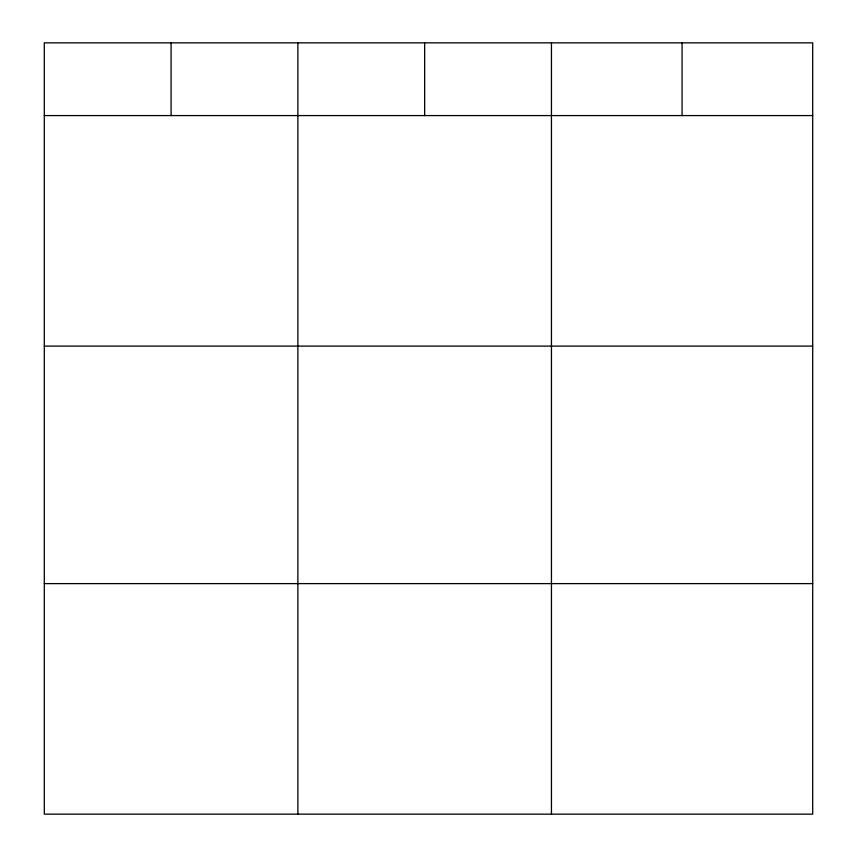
<?xml version="1.0" encoding="UTF-8"?>
<svg xmlns="http://www.w3.org/2000/svg" width="857" height="857" viewBox="0 0 857 857"><rect width="100%" height="100%" fill="white"/><g stroke="black" fill="none" stroke-linecap="round" stroke-linejoin="round"><path stroke-width="1.29" d="M812.704 346.11L812.704 42.85L44.296 42.85L44.296 814.15L812.704 814.15L812.704 346.11L44.296 346.11M44.296 115.577L812.704 115.577M44.296 583.617L812.704 583.617M682.076 42.85L682.076 115.577M551.447 42.85L551.447 814.15M424.654 42.85L424.654 115.577M297.872 42.85L297.872 814.15M171.089 42.85L171.089 115.577"/></g></svg>
